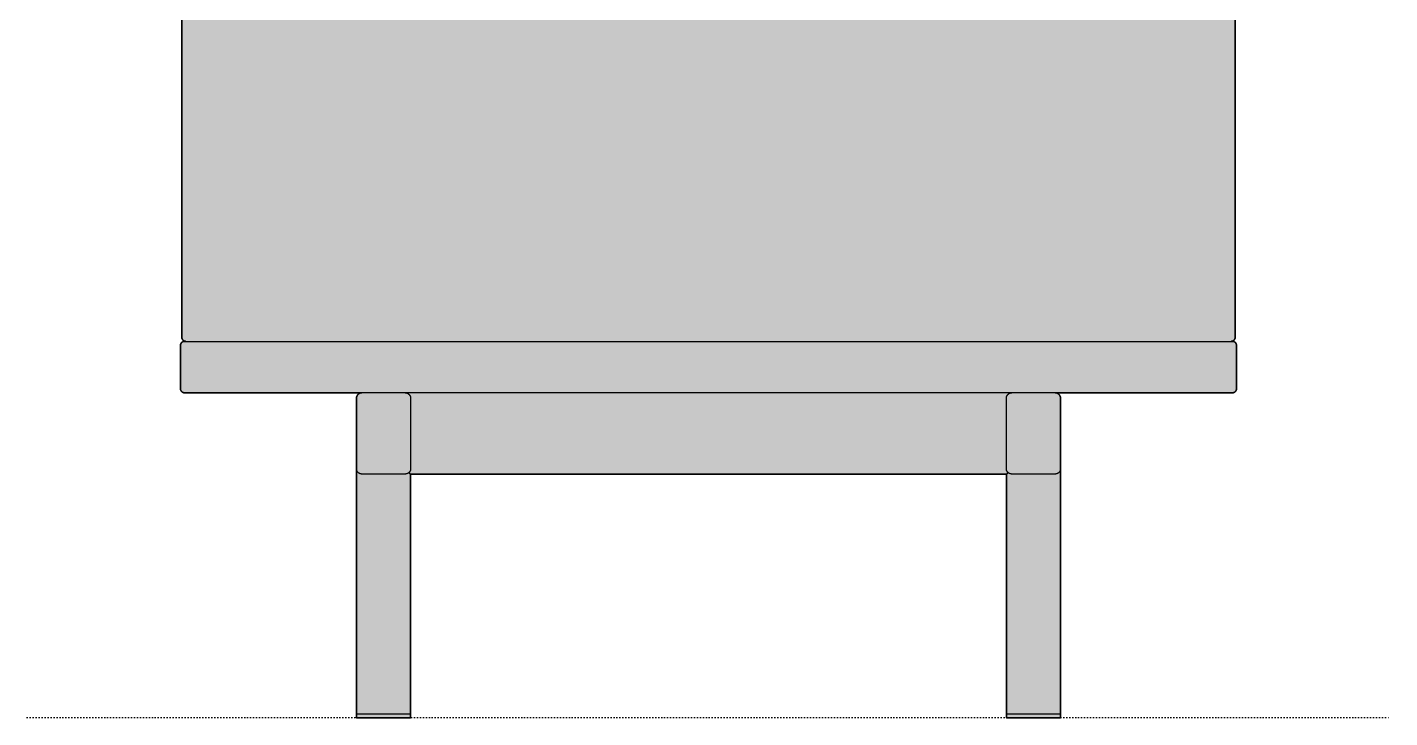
# Model space of a CAD drawing. Header units: millimetres. Extents: x 0 to 2864, y -783 to 510.
# Drawn here: x 2361 to 2864, y 0 to 255 of the extents above; entities that cross this region are included whole.
import ezdxf

# ---------------------------------------------------------------- set-up
doc = ezdxf.new("R2010")
doc.units = ezdxf.units.MM
doc.linetypes.add('Dots', pattern=[1, 0, -1])
doc.layers.add('Blocks', color=7, linetype='Continuous')
doc.layers.add('Blocks$Fill', color=7, linetype='Continuous', true_color=0xffffff)
for name, color, linetype, lineweight, true_color in [('Blocks$Inner', 7, 'Continuous', 25, 0x007f00), ('Blocks$Outline', 7, 'Continuous', 35, 0xff3f3f), ('Groud', 7, 'Dots', 25, 0x243775)]:
    doc.layers.add(name, color=color, linetype=linetype, lineweight=lineweight, true_color=true_color)

# ---------------------------------------------------------------- blocks, each defined once
blk = doc.blocks.new('Colour Floor Cabinet L w. glass door Side')
at = {"layer": 'Blocks$Fill'}
blk.add_hatch(color=256, dxfattribs=at).paths.add_polyline_path([(141.55, 1.45), (141.55, 1.45), (141.55, 1.45), (141.55, 1.45), (141.56, 1.45), (141.56, 1.45), (141.56, 1.45), (141.56, 1.45), (141.56, 1.45), (141.56, 1.45), (141.57, 1.44), (141.57, 1.44), (141.57, 1.44), (141.57, 1.44), (141.57, 1.44), (141.57, 1.44), (141.57, 1.44), (141.58, 1.44), (141.58, 1.44), (141.58, 1.44), (141.58, 1.43), (141.58, 1.43), (141.58, 1.43), (141.58, 1.43), (141.58, 1.43), (141.58, 1.43), (141.59, 1.43), (141.59, 1.42), (141.59, 1.42), (141.59, 1.42), (141.59, 1.42), (141.59, 1.42), (141.59, 1.42), (141.59, 1.42), (141.59, 1.41), (141.59, 1.41), (141.59, 1.41), (141.59, 1.41), (141.59, 1.41), (141.59, 1.41), (141.59, 1.4), (141.59, 1.4), (141.59, 1.4), (141.59, 0), (141.59, 0), (141.59, -0.01), (141.59, -0.01), (141.59, -0.01), (141.59, -0.01), (141.59, -0.01), (141.59, -0.01), (141.59, -0.02), (141.59, -0.02), (141.59, -0.02), (141.59, -0.02), (141.59, -0.02), (141.59, -0.02), (141.59, -0.02), (141.59, -0.03), (141.58, -0.03), (141.58, -0.03), (141.58, -0.03), (141.58, -0.03), (141.58, -0.03), (141.58, -0.03), (141.58, -0.04), (141.58, -0.04), (141.58, -0.04), (141.57, -0.04), (141.57, -0.04), (141.57, -0.04), (141.57, -0.04), (141.57, -0.04), (141.57, -0.04), (141.57, -0.04), (141.56, -0.05), (141.56, -0.05), (141.56, -0.05), (141.56, -0.05), (141.56, -0.05), (141.56, -0.05), (141.55, -0.05), (141.55, -0.05), (141.55, -0.05), (141.55, -0.05), (141.55, -0.05), (141.55, -0.05), (141.54, -0.05), (141.54, -0.05), (121.64, -0.05), (121.64, -0.05), (121.64, -0.05), (121.64, -0.05), (121.63, -0.05), (121.63, -0.05), (121.63, -0.05), (121.63, -0.05), (121.63, -0.05), (121.63, -0.05), (121.62, -0.05), (121.62, -0.05), (121.62, -0.05), (121.62, -0.04), (121.62, -0.04), (121.62, -0.04), (121.62, -0.04), (121.61, -0.04), (121.61, -0.04), (121.61, -0.04), (121.61, -0.04), (121.61, -0.04), (121.61, -0.04), (121.61, -0.03), (121.61, -0.03), (121.6, -0.03), (121.6, -0.03), (121.6, -0.03), (121.6, -0.03), (121.6, -0.03), (121.6, -0.02), (121.6, -0.02), (121.6, -0.02), (121.6, -0.02), (121.6, -0.02), (121.6, -0.02), (121.6, -0.02), (121.6, -0.01), (121.59, -0.01), (121.59, -0.01), (121.59, -0.01), (121.59, -0.01), (121.59, -0.01), (121.59, 0), (121.59, 0), (121.59, 0), (121.59, 1.4), (121.59, 1.4), (121.59, 1.41), (121.59, 1.41), (121.59, 1.41), (121.59, 1.41), (121.59, 1.41), (121.6, 1.41), (121.6, 1.42), (121.6, 1.42), (121.6, 1.42), (121.6, 1.42), (121.6, 1.42), (121.6, 1.42), (121.6, 1.42), (121.6, 1.43), (121.6, 1.43), (121.6, 1.43), (121.6, 1.43), (121.6, 1.43), (121.61, 1.43), (121.61, 1.43), (121.61, 1.44), (121.61, 1.44), (121.61, 1.44), (121.61, 1.44), (121.61, 1.44), (121.61, 1.44), (121.62, 1.44), (121.62, 1.44), (121.62, 1.44), (121.62, 1.44), (121.62, 1.45), (121.62, 1.45), (121.62, 1.45), (121.63, 1.45), (121.63, 1.45), (121.63, 1.45), (121.63, 1.45), (121.63, 1.45), (121.63, 1.45), (121.59, 1.45), (121.59, 91.95), (121.59, 118.02), (121.6, 118.09), (121.6, 118.15), (121.61, 118.22), (121.62, 118.29), (121.63, 118.36), (121.65, 118.42), (121.67, 118.49), (121.69, 118.56), (121.71, 118.62), (121.73, 118.68), (121.76, 118.75), (121.79, 118.81), (121.82, 118.87), (121.85, 118.93), (121.88, 118.99), (121.92, 119.05), (121.96, 119.1), (122, 119.16), (122.04, 119.21), (122.09, 119.26), (122.13, 119.32), (122.18, 119.36), (122.23, 119.41), (122.28, 119.46), (122.33, 119.5), (122.38, 119.54), (122.44, 119.58), (122.5, 119.62), (122.55, 119.66), (122.61, 119.69), (122.67, 119.73), (122.73, 119.76), (122.8, 119.78), (122.86, 119.81), (122.92, 119.83), (122.99, 119.86), (123.05, 119.88), (123.12, 119.89), (123.19, 119.91), (123.25, 119.92), (123.32, 119.93), (123.39, 119.94), (123.46, 119.95), (123.52, 119.95), (123.59, 119.95), (58.04, 119.95), (57.94, 119.96), (57.89, 119.96), (57.84, 119.97), (57.79, 119.98), (57.74, 119.99), (57.69, 120.01), (57.64, 120.02), (57.59, 120.04), (57.54, 120.05), (57.5, 120.07), (57.45, 120.1), (57.4, 120.12), (57.36, 120.14), (57.31, 120.17), (57.27, 120.2), (57.23, 120.22), (57.19, 120.25), (57.15, 120.29), (57.11, 120.32), (57.07, 120.35), (57.03, 120.39), (57, 120.43), (56.96, 120.46), (56.93, 120.5), (56.9, 120.54), (56.87, 120.58), (56.84, 120.63), (56.81, 120.67), (56.79, 120.71), (56.76, 120.76), (56.74, 120.81), (56.72, 120.85), (56.7, 120.9), (56.68, 120.95), (56.66, 121), (56.65, 121.05), (56.64, 121.09), (56.62, 121.14), (56.61, 121.2), (56.61, 121.25), (56.6, 121.3), (56.6, 121.35), (56.59, 121.4), (56.59, 121.45), (56.59, 137.5), (56.6, 137.55), (56.6, 137.6), (56.61, 137.65), (56.61, 137.7), (56.62, 137.76), (56.64, 137.81), (56.65, 137.85), (56.66, 137.9), (56.68, 137.95), (56.7, 138), (56.72, 138.05), (56.74, 138.09), (56.76, 138.14), (56.79, 138.19), (56.81, 138.23), (56.84, 138.27), (56.87, 138.32), (56.9, 138.36), (56.93, 138.4), (56.96, 138.44), (57, 138.47), (57.03, 138.51), (57.07, 138.55), (57.11, 138.58), (57.15, 138.61), (57.19, 138.65), (57.23, 138.68), (57.27, 138.7), (57.31, 138.73), (57.36, 138.76), (57.4, 138.78), (57.45, 138.8), (57.5, 138.83), (57.54, 138.85), (57.59, 138.86), (57.64, 138.88), (57.69, 138.89), (57.74, 138.91), (57.79, 138.92), (57.84, 138.93), (57.89, 138.94), (57.94, 138.94), (57.99, 138.95), (58.04, 138.95), (58.09, 138.95), (58.54, 138.95), (58.44, 138.96), (58.39, 138.96), (58.34, 138.97), (58.29, 138.98), (58.24, 138.99), (58.19, 139.01), (58.14, 139.02), (58.09, 139.04), (58.04, 139.05), (58, 139.07), (57.95, 139.1), (57.9, 139.12), (57.86, 139.14), (57.81, 139.17), (57.77, 139.2), (57.73, 139.22), (57.69, 139.25), (57.65, 139.29), (57.61, 139.32), (57.57, 139.35), (57.53, 139.39), (57.5, 139.43), (57.46, 139.46), (57.43, 139.5), (57.4, 139.54), (57.37, 139.58), (57.34, 139.63), (57.31, 139.67), (57.29, 139.71), (57.26, 139.76), (57.24, 139.81), (57.22, 139.85), (57.2, 139.9), (57.18, 139.95), (57.16, 140), (57.15, 140.05), (57.14, 140.09), (57.12, 140.14), (57.11, 140.2), (57.11, 140.25), (57.1, 140.3), (57.1, 140.35), (57.09, 140.4), (57.09, 140.45), (57.09, 489.5), (57.1, 489.55), (57.1, 489.6), (57.11, 489.65), (57.11, 489.7), (57.12, 489.76), (57.14, 489.81), (57.15, 489.85), (57.16, 489.9), (57.18, 489.95), (57.2, 490), (57.22, 490.05), (57.24, 490.09), (57.26, 490.14), (57.29, 490.19), (57.31, 490.23), (57.34, 490.27), (57.37, 490.32), (57.4, 490.36), (57.43, 490.4), (57.46, 490.44), (57.5, 490.47), (57.53, 490.51), (57.57, 490.55), (57.61, 490.58), (57.65, 490.61), (57.69, 490.65), (57.73, 490.68), (57.77, 490.7), (57.81, 490.73), (57.86, 490.76), (57.9, 490.78), (57.95, 490.8), (58, 490.83), (58.04, 490.85), (58.09, 490.86), (58.14, 490.88), (58.19, 490.89), (58.24, 490.91), (58.29, 490.92), (58.34, 490.93), (58.39, 490.94), (58.44, 490.94), (58.49, 490.95), (58.54, 490.95), (58.04, 490.95), (57.94, 490.96), (57.89, 490.96), (57.84, 490.97), (57.79, 490.98), (57.74, 490.99), (57.69, 491.01), (57.64, 491.02), (57.59, 491.04), (57.54, 491.05), (57.5, 491.07), (57.45, 491.1), (57.4, 491.12), (57.36, 491.14), (57.31, 491.17), (57.27, 491.2), (57.23, 491.22), (57.19, 491.25), (57.15, 491.29), (57.11, 491.32), (57.07, 491.35), (57.03, 491.39), (57, 491.43), (56.96, 491.46), (56.93, 491.5), (56.9, 491.54), (56.87, 491.58), (56.84, 491.63), (56.81, 491.67), (56.79, 491.71), (56.76, 491.76), (56.74, 491.81), (56.72, 491.85), (56.7, 491.9), (56.68, 491.95), (56.66, 492), (56.65, 492.05), (56.64, 492.09), (56.62, 492.14), (56.61, 492.2), (56.61, 492.25), (56.6, 492.3), (56.6, 492.35), (56.59, 492.4), (56.59, 492.45), (56.59, 508.5), (56.6, 508.55), (56.6, 508.6), (56.61, 508.65), (56.61, 508.7), (56.62, 508.76), (56.64, 508.81), (56.65, 508.85), (56.66, 508.9), (56.68, 508.95), (56.7, 509), (56.72, 509.05), (56.74, 509.09), (56.76, 509.14), (56.79, 509.19), (56.81, 509.23), (56.84, 509.27), (56.87, 509.32), (56.9, 509.36), (56.93, 509.4), (56.96, 509.44), (57, 509.47), (57.03, 509.51), (57.07, 509.55), (57.11, 509.58), (57.15, 509.61), (57.19, 509.65), (57.23, 509.68), (57.27, 509.7), (57.31, 509.73), (57.36, 509.76), (57.4, 509.78), (57.45, 509.8), (57.5, 509.83), (57.54, 509.85), (57.59, 509.86), (57.64, 509.88), (57.69, 509.89), (57.74, 509.91), (57.79, 509.92), (57.84, 509.93), (57.89, 509.94), (57.94, 509.94), (57.99, 509.95), (58.04, 509.95), (58.09, 509.95), (445.14, 509.95), (445.2, 509.95), (445.25, 509.94), (445.3, 509.94), (445.35, 509.93), (445.4, 509.92), (445.45, 509.91), (445.5, 509.89), (445.55, 509.88), (445.6, 509.86), (445.64, 509.85), (445.69, 509.83), (445.74, 509.8), (445.78, 509.78), (445.83, 509.76), (445.87, 509.73), (445.92, 509.7), (445.96, 509.68), (446, 509.65), (446.04, 509.61), (446.08, 509.58), (446.12, 509.55), (446.15, 509.51), (446.19, 509.47), (446.22, 509.44), (446.26, 509.4), (446.29, 509.36), (446.32, 509.32), (446.35, 509.27), (446.37, 509.23), (446.4, 509.19), (446.42, 509.14), (446.45, 509.09), (446.47, 509.05), (446.49, 509), (446.51, 508.95), (446.52, 508.9), (446.54, 508.85), (446.55, 508.81), (446.56, 508.76), (446.57, 508.7), (446.58, 508.65), (446.59, 508.6), (446.59, 508.55), (446.59, 508.5), (446.59, 508.45), (446.59, 492.4), (446.59, 492.35), (446.59, 492.3), (446.58, 492.25), (446.57, 492.2), (446.56, 492.14), (446.55, 492.09), (446.54, 492.05), (446.52, 492), (446.51, 491.95), (446.49, 491.9), (446.47, 491.85), (446.45, 491.81), (446.42, 491.76), (446.4, 491.71), (446.37, 491.67), (446.35, 491.63), (446.32, 491.58), (446.29, 491.54), (446.26, 491.5), (446.22, 491.46), (446.19, 491.43), (446.15, 491.39), (446.12, 491.35), (446.08, 491.32), (446.04, 491.29), (446, 491.25), (445.96, 491.22), (445.92, 491.2), (445.87, 491.17), (445.83, 491.14), (445.78, 491.12), (445.74, 491.1), (445.69, 491.07), (445.64, 491.05), (445.6, 491.04), (445.55, 491.02), (445.5, 491.01), (445.45, 490.99), (445.4, 490.98), (445.35, 490.97), (445.3, 490.96), (445.25, 490.96), (445.2, 490.95), (445.14, 490.95), (445.09, 490.95), (444.64, 490.95), (444.75, 490.94), (444.8, 490.94), (444.85, 490.93), (444.9, 490.92), (444.95, 490.91), (445, 490.89), (445.05, 490.88), (445.1, 490.86), (445.14, 490.85), (445.19, 490.83), (445.24, 490.8), (445.28, 490.78), (445.33, 490.76), (445.37, 490.73), (445.42, 490.7), (445.46, 490.68), (445.5, 490.65), (445.54, 490.61), (445.58, 490.58), (445.62, 490.55), (445.65, 490.51), (445.69, 490.47), (445.72, 490.44), (445.76, 490.4), (445.79, 490.36), (445.82, 490.32), (445.85, 490.27), (445.87, 490.23), (445.9, 490.19), (445.92, 490.14), (445.95, 490.09), (445.97, 490.05), (445.99, 490), (446.01, 489.95), (446.02, 489.9), (446.04, 489.85), (446.05, 489.81), (446.06, 489.76), (446.07, 489.7), (446.08, 489.65), (446.09, 489.6), (446.09, 489.55), (446.09, 489.5), (446.09, 489.45), (446.09, 140.4), (446.09, 140.35), (446.09, 140.3), (446.08, 140.25), (446.07, 140.2), (446.06, 140.14), (446.05, 140.09), (446.04, 140.05), (446.02, 140), (446.01, 139.95), (445.99, 139.9), (445.97, 139.85), (445.95, 139.81), (445.92, 139.76), (445.9, 139.71), (445.87, 139.67), (445.85, 139.63), (445.82, 139.58), (445.79, 139.54), (445.76, 139.5), (445.72, 139.46), (445.69, 139.43), (445.65, 139.39), (445.62, 139.35), (445.58, 139.32), (445.54, 139.29), (445.5, 139.25), (445.46, 139.22), (445.42, 139.2), (445.37, 139.17), (445.33, 139.14), (445.28, 139.12), (445.24, 139.1), (445.19, 139.07), (445.14, 139.05), (445.1, 139.04), (445.05, 139.02), (445, 139.01), (444.95, 138.99), (444.9, 138.98), (444.85, 138.97), (444.8, 138.96), (444.75, 138.96), (444.7, 138.95), (444.64, 138.95), (445.14, 138.95), (445.2, 138.95), (445.25, 138.94), (445.3, 138.94), (445.35, 138.93), (445.4, 138.92), (445.45, 138.91), (445.5, 138.89), (445.55, 138.88), (445.6, 138.86), (445.64, 138.85), (445.69, 138.83), (445.74, 138.8), (445.78, 138.78), (445.83, 138.76), (445.87, 138.73), (445.92, 138.7), (445.96, 138.68), (446, 138.65), (446.04, 138.61), (446.08, 138.58), (446.12, 138.55), (446.15, 138.51), (446.19, 138.47), (446.22, 138.44), (446.26, 138.4), (446.29, 138.36), (446.32, 138.32), (446.35, 138.27), (446.37, 138.23), (446.4, 138.19), (446.42, 138.14), (446.45, 138.09), (446.47, 138.05), (446.49, 138), (446.51, 137.95), (446.52, 137.9), (446.54, 137.85), (446.55, 137.81), (446.56, 137.76), (446.57, 137.7), (446.58, 137.65), (446.59, 137.6), (446.59, 137.55), (446.59, 137.5), (446.59, 137.45), (446.59, 121.4), (446.59, 121.35), (446.59, 121.3), (446.58, 121.25), (446.57, 121.2), (446.56, 121.14), (446.55, 121.09), (446.54, 121.05), (446.52, 121), (446.51, 120.95), (446.49, 120.9), (446.47, 120.85), (446.45, 120.81), (446.42, 120.76), (446.4, 120.71), (446.37, 120.67), (446.35, 120.63), (446.32, 120.58), (446.29, 120.54), (446.26, 120.5), (446.22, 120.46), (446.19, 120.43), (446.15, 120.39), (446.12, 120.35), (446.08, 120.32), (446.04, 120.29), (446, 120.25), (445.96, 120.22), (445.92, 120.2), (445.87, 120.17), (445.83, 120.14), (445.78, 120.12), (445.74, 120.1), (445.69, 120.07), (445.64, 120.05), (445.6, 120.04), (445.55, 120.02), (445.5, 120.01), (445.45, 119.99), (445.4, 119.98), (445.35, 119.97), (445.3, 119.96), (445.25, 119.96), (445.2, 119.95), (445.14, 119.95), (445.09, 119.95), (379.59, 119.95), (379.73, 119.95), (379.8, 119.94), (379.87, 119.93), (379.93, 119.92), (380, 119.91), (380.07, 119.89), (380.13, 119.88), (380.2, 119.86), (380.26, 119.83), (380.33, 119.81), (380.39, 119.78), (380.45, 119.76), (380.51, 119.73), (380.57, 119.69), (380.63, 119.66), (380.69, 119.62), (380.75, 119.58), (380.8, 119.54), (380.86, 119.5), (380.91, 119.46), (380.96, 119.41), (381.01, 119.36), (381.05, 119.32), (381.1, 119.26), (381.14, 119.21), (381.19, 119.16), (381.23, 119.1), (381.27, 119.05), (381.3, 118.99), (381.34, 118.93), (381.37, 118.87), (381.4, 118.81), (381.43, 118.75), (381.45, 118.68), (381.48, 118.62), (381.5, 118.56), (381.52, 118.49), (381.54, 118.42), (381.55, 118.36), (381.56, 118.29), (381.57, 118.22), (381.58, 118.15), (381.59, 118.09), (381.59, 118.02), (381.59, 117.95), (381.59, 91.95), (381.59, 1.45), (381.55, 1.45), (381.55, 1.45), (381.55, 1.45), (381.55, 1.45), (381.56, 1.45), (381.56, 1.45), (381.56, 1.45), (381.56, 1.45), (381.56, 1.45), (381.56, 1.45), (381.57, 1.44), (381.57, 1.44), (381.57, 1.44), (381.57, 1.44), (381.57, 1.44), (381.57, 1.44), (381.57, 1.44), (381.58, 1.44), (381.58, 1.44), (381.58, 1.44), (381.58, 1.43), (381.58, 1.43), (381.58, 1.43), (381.58, 1.43), (381.58, 1.43), (381.58, 1.43), (381.59, 1.43), (381.59, 1.42), (381.59, 1.42), (381.59, 1.42), (381.59, 1.42), (381.59, 1.42), (381.59, 1.42), (381.59, 1.42), (381.59, 1.41), (381.59, 1.41), (381.59, 1.41), (381.59, 1.41), (381.59, 1.41), (381.59, 1.41), (381.59, 1.4), (381.59, 1.4), (381.59, 1.4), (381.59, 0), (381.59, 0), (381.59, -0.01), (381.59, -0.01), (381.59, -0.01), (381.59, -0.01), (381.59, -0.01), (381.59, -0.01), (381.59, -0.02), (381.59, -0.02), (381.59, -0.02), (381.59, -0.02), (381.59, -0.02), (381.59, -0.02), (381.59, -0.02), (381.59, -0.03), (381.58, -0.03), (381.58, -0.03), (381.58, -0.03), (381.58, -0.03), (381.58, -0.03), (381.58, -0.03), (381.58, -0.04), (381.58, -0.04), (381.58, -0.04), (381.57, -0.04), (381.57, -0.04), (381.57, -0.04), (381.57, -0.04), (381.57, -0.04), (381.57, -0.04), (381.57, -0.04), (381.56, -0.05), (381.56, -0.05), (381.56, -0.05), (381.56, -0.05), (381.56, -0.05), (381.56, -0.05), (381.55, -0.05), (381.55, -0.05), (381.55, -0.05), (381.55, -0.05), (381.55, -0.05), (381.55, -0.05), (381.54, -0.05), (381.54, -0.05), (361.64, -0.05), (361.64, -0.05), (361.64, -0.05), (361.64, -0.05), (361.63, -0.05), (361.63, -0.05), (361.63, -0.05), (361.63, -0.05), (361.63, -0.05), (361.63, -0.05), (361.62, -0.05), (361.62, -0.05), (361.62, -0.05), (361.62, -0.04), (361.62, -0.04), (361.62, -0.04), (361.62, -0.04), (361.61, -0.04), (361.61, -0.04), (361.61, -0.04), (361.61, -0.04), (361.61, -0.04), (361.61, -0.04), (361.61, -0.03), (361.61, -0.03), (361.6, -0.03), (361.6, -0.03), (361.6, -0.03), (361.6, -0.03), (361.6, -0.03), (361.6, -0.02), (361.6, -0.02), (361.6, -0.02), (361.6, -0.02), (361.6, -0.02), (361.6, -0.02), (361.6, -0.02), (361.6, -0.01), (361.59, -0.01), (361.59, -0.01), (361.59, -0.01), (361.59, -0.01), (361.59, -0.01), (361.59, 0), (361.59, 0), (361.59, 0), (361.59, 1.4), (361.59, 1.4), (361.59, 1.41), (361.59, 1.41), (361.59, 1.41), (361.59, 1.41), (361.59, 1.41), (361.6, 1.41), (361.6, 1.42), (361.6, 1.42), (361.6, 1.42), (361.6, 1.42), (361.6, 1.42), (361.6, 1.42), (361.6, 1.42), (361.6, 1.43), (361.6, 1.43), (361.6, 1.43), (361.6, 1.43), (361.6, 1.43), (361.61, 1.43), (361.61, 1.43), (361.61, 1.44), (361.61, 1.44), (361.61, 1.44), (361.61, 1.44), (361.61, 1.44), (361.61, 1.44), (361.62, 1.44), (361.62, 1.44), (361.62, 1.44), (361.62, 1.44), (361.62, 1.45), (361.62, 1.45), (361.62, 1.45), (361.63, 1.45), (361.63, 1.45), (361.63, 1.45), (361.63, 1.45), (361.63, 1.45), (361.63, 1.45), (361.59, 1.45), (361.59, 89.95), (141.59, 89.95), (141.59, 1.45)], flags=0)
at = {"layer": 'Blocks$Inner'}
blk.add_line((141.59, 89.95), (141.01, 90.54), dxfattribs=at)
for points in [[(58.59, 138.95), (58.54, 138.95), (58.49, 138.95), (58.44, 138.96), (58.39, 138.96), (58.34, 138.97), (58.29, 138.98), (58.24, 138.99), (58.19, 139.01), (58.14, 139.02), (58.09, 139.04), (58.04, 139.05), (58, 139.07), (57.95, 139.1), (57.9, 139.12), (57.86, 139.14), (57.81, 139.17), (57.77, 139.2), (57.73, 139.22), (57.69, 139.25), (57.65, 139.29), (57.61, 139.32), (57.57, 139.35), (57.53, 139.39), (57.5, 139.43), (57.46, 139.46), (57.43, 139.5), (57.4, 139.54), (57.37, 139.58), (57.34, 139.63), (57.31, 139.67), (57.29, 139.71), (57.26, 139.76), (57.24, 139.81), (57.22, 139.85), (57.2, 139.9), (57.18, 139.95), (57.16, 140), (57.15, 140.05), (57.14, 140.09), (57.12, 140.14), (57.11, 140.2), (57.11, 140.25), (57.1, 140.3), (57.1, 140.35), (57.09, 140.4), (57.09, 140.45), (57.09, 489.45)], [(446.09, 489.45), (446.09, 140.45), (446.09, 140.4), (446.09, 140.35), (446.09, 140.3), (446.08, 140.25), (446.07, 140.2), (446.06, 140.14), (446.05, 140.09), (446.04, 140.05), (446.02, 140), (446.01, 139.95), (445.99, 139.9), (445.97, 139.85), (445.95, 139.81), (445.92, 139.76), (445.9, 139.71), (445.87, 139.67), (445.85, 139.63), (445.82, 139.58), (445.79, 139.54), (445.76, 139.5), (445.72, 139.46), (445.69, 139.43), (445.65, 139.39), (445.62, 139.35), (445.58, 139.32), (445.54, 139.29), (445.5, 139.25), (445.46, 139.22), (445.42, 139.2), (445.37, 139.17), (445.33, 139.14), (445.28, 139.12), (445.24, 139.1), (445.19, 139.07), (445.14, 139.05), (445.1, 139.04), (445.05, 139.02), (445, 139.01), (444.95, 138.99), (444.9, 138.98), (444.85, 138.97), (444.8, 138.96), (444.75, 138.96), (444.7, 138.95), (444.64, 138.95), (444.59, 138.95)], [(139.59, 119.95), (139.66, 119.95), (139.73, 119.95), (139.8, 119.94), (139.87, 119.93), (139.93, 119.92), (140, 119.91), (140.07, 119.89), (140.13, 119.88), (140.2, 119.86), (140.26, 119.83), (140.33, 119.81), (140.39, 119.78), (140.45, 119.76), (140.51, 119.73), (140.57, 119.69), (140.63, 119.66), (140.69, 119.62), (140.75, 119.58), (140.8, 119.54), (140.86, 119.5), (140.91, 119.46), (140.96, 119.41), (141.01, 119.36), (141.05, 119.32), (141.1, 119.26), (141.14, 119.21), (141.19, 119.16), (141.23, 119.1), (141.27, 119.05), (141.3, 118.99), (141.34, 118.93), (141.37, 118.87), (141.4, 118.81), (141.43, 118.75), (141.45, 118.68), (141.48, 118.62), (141.5, 118.56), (141.52, 118.49), (141.54, 118.42), (141.55, 118.36), (141.56, 118.29), (141.57, 118.22), (141.58, 118.15), (141.59, 118.09), (141.59, 118.02), (141.59, 117.95), (141.59, 91.95), (141.59, 91.88), (141.59, 91.81), (141.58, 91.75), (141.57, 91.68), (141.56, 91.61), (141.55, 91.54), (141.54, 91.48), (141.52, 91.41), (141.5, 91.34), (141.48, 91.28), (141.45, 91.22), (141.43, 91.15), (141.4, 91.09), (141.37, 91.03), (141.34, 90.97), (141.3, 90.91), (141.27, 90.85), (141.23, 90.8), (141.19, 90.74), (141.14, 90.69), (141.1, 90.64), (141.05, 90.58), (141.01, 90.54), (140.96, 90.49), (140.91, 90.44), (140.86, 90.4), (140.8, 90.36), (140.75, 90.32), (140.69, 90.28), (140.63, 90.24), (140.57, 90.21), (140.51, 90.17), (140.45, 90.14), (140.39, 90.12), (140.33, 90.09), (140.26, 90.07), (140.2, 90.04), (140.13, 90.02), (140.07, 90.01), (140, 89.99), (139.93, 89.98), (139.87, 89.97), (139.8, 89.96), (139.73, 89.95), (139.66, 89.95), (139.59, 89.95), (123.59, 89.95), (123.52, 89.95), (123.46, 89.95), (123.39, 89.96), (123.32, 89.97), (123.25, 89.98), (123.19, 89.99), (123.12, 90.01), (123.05, 90.02), (122.99, 90.04), (122.92, 90.07), (122.86, 90.09), (122.8, 90.12), (122.73, 90.14), (122.67, 90.17), (122.61, 90.21), (122.55, 90.24), (122.5, 90.28), (122.44, 90.32), (122.38, 90.36), (122.33, 90.4), (122.28, 90.44), (122.23, 90.49), (122.18, 90.54), (122.13, 90.58), (122.09, 90.64), (122.04, 90.69), (122, 90.74), (121.96, 90.8), (121.92, 90.85), (121.88, 90.91), (121.85, 90.97), (121.82, 91.03), (121.79, 91.09), (121.76, 91.15), (121.73, 91.22), (121.71, 91.28), (121.69, 91.34), (121.67, 91.41), (121.65, 91.48), (121.63, 91.54), (121.62, 91.61), (121.61, 91.68), (121.6, 91.75), (121.6, 91.81), (121.59, 91.88), (121.59, 91.95), (121.59, 117.95), (121.59, 118.02), (121.6, 118.09), (121.6, 118.15), (121.61, 118.22), (121.62, 118.29), (121.63, 118.36), (121.65, 118.42), (121.67, 118.49), (121.69, 118.56), (121.71, 118.62), (121.73, 118.68), (121.76, 118.75), (121.79, 118.81), (121.82, 118.87), (121.85, 118.93), (121.88, 118.99), (121.92, 119.05), (121.96, 119.1), (122, 119.16), (122.04, 119.21), (122.09, 119.26), (122.13, 119.32), (122.18, 119.36), (122.23, 119.41), (122.28, 119.46), (122.33, 119.5), (122.38, 119.54), (122.44, 119.58), (122.5, 119.62), (122.55, 119.66), (122.61, 119.69), (122.67, 119.73), (122.73, 119.76), (122.8, 119.78), (122.86, 119.81), (122.92, 119.83), (122.99, 119.86), (123.05, 119.88), (123.12, 119.89), (123.19, 119.91), (123.25, 119.92), (123.32, 119.93), (123.39, 119.94), (123.46, 119.95), (123.52, 119.95), (123.59, 119.95)], [(379.59, 119.95), (379.66, 119.95), (379.73, 119.95), (379.8, 119.94), (379.87, 119.93), (379.93, 119.92), (380, 119.91), (380.07, 119.89), (380.13, 119.88), (380.2, 119.86), (380.26, 119.83), (380.33, 119.81), (380.39, 119.78), (380.45, 119.76), (380.51, 119.73), (380.57, 119.69), (380.63, 119.66), (380.69, 119.62), (380.75, 119.58), (380.8, 119.54), (380.86, 119.5), (380.91, 119.46), (380.96, 119.41), (381.01, 119.36), (381.05, 119.32), (381.1, 119.26), (381.14, 119.21), (381.19, 119.16), (381.23, 119.1), (381.27, 119.05), (381.3, 118.99), (381.34, 118.93), (381.37, 118.87), (381.4, 118.81), (381.43, 118.75), (381.45, 118.68), (381.48, 118.62), (381.5, 118.56), (381.52, 118.49), (381.54, 118.42), (381.55, 118.36), (381.56, 118.29), (381.57, 118.22), (381.58, 118.15), (381.59, 118.09), (381.59, 118.02), (381.59, 117.95), (381.59, 91.95), (381.59, 91.88), (381.59, 91.81), (381.58, 91.75), (381.57, 91.68), (381.56, 91.61), (381.55, 91.54), (381.54, 91.48), (381.52, 91.41), (381.5, 91.34), (381.48, 91.28), (381.45, 91.22), (381.43, 91.15), (381.4, 91.09), (381.37, 91.03), (381.34, 90.97), (381.3, 90.91), (381.27, 90.85), (381.23, 90.8), (381.19, 90.74), (381.14, 90.69), (381.1, 90.64), (381.05, 90.58), (381.01, 90.54), (380.96, 90.49), (380.91, 90.44), (380.86, 90.4), (380.8, 90.36), (380.75, 90.32), (380.69, 90.28), (380.63, 90.24), (380.57, 90.21), (380.51, 90.17), (380.45, 90.14), (380.39, 90.12), (380.33, 90.09), (380.26, 90.07), (380.2, 90.04), (380.13, 90.02), (380.07, 90.01), (380, 89.99), (379.93, 89.98), (379.87, 89.97), (379.8, 89.96), (379.73, 89.95), (379.66, 89.95), (379.59, 89.95), (363.59, 89.95), (363.52, 89.95), (363.46, 89.95), (363.39, 89.96), (363.32, 89.97), (363.25, 89.98), (363.19, 89.99), (363.12, 90.01), (363.05, 90.02), (362.99, 90.04), (362.92, 90.07), (362.86, 90.09), (362.8, 90.12), (362.73, 90.14), (362.67, 90.17), (362.61, 90.21), (362.55, 90.24), (362.5, 90.28), (362.44, 90.32), (362.38, 90.36), (362.33, 90.4), (362.28, 90.44), (362.23, 90.49), (362.18, 90.54), (362.13, 90.58), (362.09, 90.64), (362.04, 90.69), (362, 90.74), (361.96, 90.8), (361.92, 90.85), (361.88, 90.91), (361.85, 90.97), (361.82, 91.03), (361.79, 91.09), (361.76, 91.15), (361.73, 91.22), (361.71, 91.28), (361.69, 91.34), (361.67, 91.41), (361.65, 91.48), (361.63, 91.54), (361.62, 91.61), (361.61, 91.68), (361.6, 91.75), (361.6, 91.81), (361.59, 91.88), (361.59, 91.95), (361.59, 117.95), (361.59, 118.02), (361.6, 118.09), (361.6, 118.15), (361.61, 118.22), (361.62, 118.29), (361.63, 118.36), (361.65, 118.42), (361.67, 118.49), (361.69, 118.56), (361.71, 118.62), (361.73, 118.68), (361.76, 118.75), (361.79, 118.81), (361.82, 118.87), (361.85, 118.93), (361.88, 118.99), (361.92, 119.05), (361.96, 119.1), (362, 119.16), (362.04, 119.21), (362.09, 119.26), (362.13, 119.32), (362.18, 119.36), (362.23, 119.41), (362.28, 119.46), (362.33, 119.5), (362.38, 119.54), (362.44, 119.58), (362.5, 119.62), (362.55, 119.66), (362.61, 119.69), (362.67, 119.73), (362.73, 119.76), (362.8, 119.78), (362.86, 119.81), (362.92, 119.83), (362.99, 119.86), (363.05, 119.88), (363.12, 119.89), (363.19, 119.91), (363.25, 119.92), (363.32, 119.93), (363.39, 119.94), (363.46, 119.95), (363.52, 119.95), (363.59, 119.95)], [(121.59, 91.95), (121.59, 1.45), (123.59, 1.45), (139.59, 1.45), (141.54, 1.45)], [(381.54, 1.45), (381.54, 1.45), (381.55, 1.45), (381.55, 1.45), (381.55, 1.45), (381.55, 1.45), (381.55, 1.45), (381.55, 1.45), (381.56, 1.45), (381.56, 1.45), (381.56, 1.45), (381.56, 1.45), (381.56, 1.45), (381.56, 1.45), (381.57, 1.44), (381.57, 1.44), (381.57, 1.44), (381.57, 1.44), (381.57, 1.44), (381.57, 1.44), (381.57, 1.44), (381.58, 1.44), (381.58, 1.44), (381.58, 1.44), (381.58, 1.43), (381.58, 1.43), (381.58, 1.43), (381.58, 1.43), (381.58, 1.43), (381.58, 1.43), (381.59, 1.43), (381.59, 1.42), (381.59, 1.42), (381.59, 1.42), (381.59, 1.42), (381.59, 1.42), (381.59, 1.42), (381.59, 1.42), (381.59, 1.41), (381.59, 1.41), (381.59, 1.41), (381.59, 1.41), (381.59, 1.41), (381.59, 1.41), (381.59, 1.4), (381.59, 1.4), (381.59, 1.4), (381.59, 0), (381.59, 0), (381.59, 0), (381.59, -0.01), (381.59, -0.01), (381.59, -0.01), (381.59, -0.01), (381.59, -0.01), (381.59, -0.01), (381.59, -0.02), (381.59, -0.02), (381.59, -0.02), (381.59, -0.02), (381.59, -0.02), (381.59, -0.02), (381.59, -0.02), (381.59, -0.03), (381.58, -0.03), (381.58, -0.03), (381.58, -0.03), (381.58, -0.03), (381.58, -0.03), (381.58, -0.03), (381.58, -0.04), (381.58, -0.04), (381.58, -0.04), (381.57, -0.04), (381.57, -0.04), (381.57, -0.04), (381.57, -0.04), (381.57, -0.04), (381.57, -0.04), (381.57, -0.04), (381.56, -0.05), (381.56, -0.05), (381.56, -0.05), (381.56, -0.05), (381.56, -0.05), (381.56, -0.05), (381.55, -0.05), (381.55, -0.05), (381.55, -0.05), (381.55, -0.05), (381.55, -0.05), (381.55, -0.05), (381.54, -0.05), (381.54, -0.05), (379.59, -0.05), (363.59, -0.05), (361.64, -0.05), (361.64, -0.05), (361.64, -0.05), (361.64, -0.05), (361.64, -0.05), (361.63, -0.05), (361.63, -0.05), (361.63, -0.05), (361.63, -0.05), (361.63, -0.05), (361.63, -0.05), (361.62, -0.05), (361.62, -0.05), (361.62, -0.05), (361.62, -0.04), (361.62, -0.04), (361.62, -0.04), (361.62, -0.04), (361.61, -0.04), (361.61, -0.04), (361.61, -0.04), (361.61, -0.04), (361.61, -0.04), (361.61, -0.04), (361.61, -0.03), (361.61, -0.03), (361.6, -0.03), (361.6, -0.03), (361.6, -0.03), (361.6, -0.03), (361.6, -0.03), (361.6, -0.02), (361.6, -0.02), (361.6, -0.02), (361.6, -0.02), (361.6, -0.02), (361.6, -0.02), (361.6, -0.02), (361.6, -0.01), (361.59, -0.01), (361.59, -0.01), (361.59, -0.01), (361.59, -0.01), (361.59, -0.01), (361.59, 0), (361.59, 0), (361.59, 0), (361.59, 1.4), (361.59, 1.4), (361.59, 1.4), (361.59, 1.41), (361.59, 1.41), (361.59, 1.41), (361.59, 1.41), (361.59, 1.41), (361.6, 1.41), (361.6, 1.42), (361.6, 1.42), (361.6, 1.42), (361.6, 1.42), (361.6, 1.42), (361.6, 1.42), (361.6, 1.42), (361.6, 1.43), (361.6, 1.43), (361.6, 1.43), (361.6, 1.43), (361.6, 1.43), (361.61, 1.43), (361.61, 1.43), (361.61, 1.44), (361.61, 1.44), (361.61, 1.44), (361.61, 1.44), (361.61, 1.44), (361.61, 1.44), (361.62, 1.44), (361.62, 1.44), (361.62, 1.44), (361.62, 1.44), (361.62, 1.45), (361.62, 1.45), (361.62, 1.45), (361.63, 1.45), (361.63, 1.45), (361.63, 1.45), (361.63, 1.45), (361.63, 1.45), (361.63, 1.45), (361.64, 1.45), (361.64, 1.45), (361.64, 1.45), (361.64, 1.45), (361.64, 1.45), (363.59, 1.45), (379.59, 1.45), (381.54, 1.45), (381.59, 1.45), (381.59, 91.95)], [(121.64, 1.45), (121.64, 1.45), (121.64, 1.45), (121.64, 1.45), (121.64, 1.45), (121.63, 1.45), (121.63, 1.45), (121.63, 1.45), (121.63, 1.45), (121.63, 1.45), (121.63, 1.45), (121.62, 1.45), (121.62, 1.45), (121.62, 1.45), (121.62, 1.44), (121.62, 1.44), (121.62, 1.44), (121.62, 1.44), (121.61, 1.44), (121.61, 1.44), (121.61, 1.44), (121.61, 1.44), (121.61, 1.44), (121.61, 1.44), (121.61, 1.43), (121.61, 1.43), (121.6, 1.43), (121.6, 1.43), (121.6, 1.43), (121.6, 1.43), (121.6, 1.43), (121.6, 1.42), (121.6, 1.42), (121.6, 1.42), (121.6, 1.42), (121.6, 1.42), (121.6, 1.42), (121.6, 1.42), (121.6, 1.41), (121.59, 1.41), (121.59, 1.41), (121.59, 1.41), (121.59, 1.41), (121.59, 1.41), (121.59, 1.4), (121.59, 1.4), (121.59, 1.4), (121.59, 0), (121.59, 0), (121.59, 0), (121.59, -0.01), (121.59, -0.01), (121.59, -0.01), (121.59, -0.01), (121.59, -0.01), (121.6, -0.01), (121.6, -0.02), (121.6, -0.02), (121.6, -0.02), (121.6, -0.02), (121.6, -0.02), (121.6, -0.02), (121.6, -0.02), (121.6, -0.03), (121.6, -0.03), (121.6, -0.03), (121.6, -0.03), (121.6, -0.03), (121.61, -0.03), (121.61, -0.03), (121.61, -0.04), (121.61, -0.04), (121.61, -0.04), (121.61, -0.04), (121.61, -0.04), (121.61, -0.04), (121.62, -0.04), (121.62, -0.04), (121.62, -0.04), (121.62, -0.04), (121.62, -0.05), (121.62, -0.05), (121.62, -0.05), (121.63, -0.05), (121.63, -0.05), (121.63, -0.05), (121.63, -0.05), (121.63, -0.05), (121.63, -0.05), (121.64, -0.05), (121.64, -0.05), (121.64, -0.05), (121.64, -0.05), (121.64, -0.05), (123.59, -0.05), (139.59, -0.05), (141.54, -0.05), (141.54, -0.05), (141.55, -0.05), (141.55, -0.05), (141.55, -0.05), (141.55, -0.05), (141.55, -0.05), (141.55, -0.05), (141.56, -0.05), (141.56, -0.05), (141.56, -0.05), (141.56, -0.05), (141.56, -0.05), (141.56, -0.05), (141.57, -0.04), (141.57, -0.04), (141.57, -0.04), (141.57, -0.04), (141.57, -0.04), (141.57, -0.04), (141.57, -0.04), (141.58, -0.04), (141.58, -0.04), (141.58, -0.04), (141.58, -0.03), (141.58, -0.03), (141.58, -0.03), (141.58, -0.03), (141.58, -0.03), (141.58, -0.03), (141.59, -0.03), (141.59, -0.02), (141.59, -0.02), (141.59, -0.02), (141.59, -0.02), (141.59, -0.02), (141.59, -0.02), (141.59, -0.02), (141.59, -0.01), (141.59, -0.01), (141.59, -0.01), (141.59, -0.01), (141.59, -0.01), (141.59, -0.01), (141.59, 0), (141.59, 0), (141.59, 0), (141.59, 1.4), (141.59, 1.4), (141.59, 1.4), (141.59, 1.41), (141.59, 1.41), (141.59, 1.41), (141.59, 1.41), (141.59, 1.41), (141.59, 1.41), (141.59, 1.42), (141.59, 1.42), (141.59, 1.42), (141.59, 1.42), (141.59, 1.42), (141.59, 1.42), (141.59, 1.42), (141.59, 1.43), (141.58, 1.43), (141.58, 1.43), (141.58, 1.43), (141.58, 1.43), (141.58, 1.43), (141.58, 1.43), (141.58, 1.44), (141.58, 1.44), (141.58, 1.44), (141.57, 1.44), (141.57, 1.44), (141.57, 1.44), (141.57, 1.44), (141.57, 1.44), (141.57, 1.44), (141.57, 1.44), (141.56, 1.45), (141.56, 1.45), (141.56, 1.45), (141.56, 1.45), (141.56, 1.45), (141.56, 1.45), (141.55, 1.45), (141.55, 1.45), (141.55, 1.45), (141.55, 1.45), (141.55, 1.45), (141.55, 1.45), (141.54, 1.45), (141.54, 1.45), (141.59, 1.45), (141.59, 89.95), (361.59, 89.95)], [(362.18, 90.54), (361.59, 89.95), (361.59, 1.45), (361.64, 1.45)]]:
    blk.add_lwpolyline(points, dxfattribs=at)
blk.add_lwpolyline([(58.04, 119.95), (57.99, 119.95), (57.94, 119.96), (57.89, 119.96), (57.84, 119.97), (57.79, 119.98), (57.74, 119.99), (57.69, 120.01), (57.64, 120.02), (57.59, 120.04), (57.54, 120.05), (57.5, 120.07), (57.45, 120.1), (57.4, 120.12), (57.36, 120.14), (57.31, 120.17), (57.27, 120.2), (57.23, 120.22), (57.19, 120.25), (57.15, 120.29), (57.11, 120.32), (57.07, 120.35), (57.03, 120.39), (57, 120.43), (56.96, 120.46), (56.93, 120.5), (56.9, 120.54), (56.87, 120.58), (56.84, 120.63), (56.81, 120.67), (56.79, 120.71), (56.76, 120.76), (56.74, 120.81), (56.72, 120.85), (56.7, 120.9), (56.68, 120.95), (56.66, 121), (56.65, 121.05), (56.64, 121.09), (56.62, 121.14), (56.61, 121.2), (56.61, 121.25), (56.6, 121.3), (56.6, 121.35), (56.59, 121.4), (56.59, 121.45), (56.59, 137.45), (56.59, 137.5), (56.6, 137.55), (56.6, 137.6), (56.61, 137.65), (56.61, 137.7), (56.62, 137.76), (56.64, 137.81), (56.65, 137.85), (56.66, 137.9), (56.68, 137.95), (56.7, 138), (56.72, 138.05), (56.74, 138.09), (56.76, 138.14), (56.79, 138.19), (56.81, 138.23), (56.84, 138.27), (56.87, 138.32), (56.9, 138.36), (56.93, 138.4), (56.96, 138.44), (57, 138.47), (57.03, 138.51), (57.07, 138.55), (57.11, 138.58), (57.15, 138.61), (57.19, 138.65), (57.23, 138.68), (57.27, 138.7), (57.31, 138.73), (57.36, 138.76), (57.4, 138.78), (57.45, 138.8), (57.5, 138.83), (57.54, 138.85), (57.59, 138.86), (57.64, 138.88), (57.69, 138.89), (57.74, 138.91), (57.79, 138.92), (57.84, 138.93), (57.89, 138.94), (57.94, 138.94), (57.99, 138.95), (58.04, 138.95), (58.09, 138.95), (445.09, 138.95), (445.14, 138.95), (445.2, 138.95), (445.25, 138.94), (445.3, 138.94), (445.35, 138.93), (445.4, 138.92), (445.45, 138.91), (445.5, 138.89), (445.55, 138.88), (445.6, 138.86), (445.64, 138.85), (445.69, 138.83), (445.74, 138.8), (445.78, 138.78), (445.83, 138.76), (445.87, 138.73), (445.92, 138.7), (445.96, 138.68), (446, 138.65), (446.04, 138.61), (446.08, 138.58), (446.12, 138.55), (446.15, 138.51), (446.19, 138.47), (446.22, 138.44), (446.26, 138.4), (446.29, 138.36), (446.32, 138.32), (446.35, 138.27), (446.37, 138.23), (446.4, 138.19), (446.42, 138.14), (446.45, 138.09), (446.47, 138.05), (446.49, 138), (446.51, 137.95), (446.52, 137.9), (446.54, 137.85), (446.55, 137.81), (446.56, 137.76), (446.57, 137.7), (446.58, 137.65), (446.59, 137.6), (446.59, 137.55), (446.59, 137.5), (446.59, 137.45), (446.59, 121.45), (446.59, 121.4), (446.59, 121.35), (446.59, 121.3), (446.58, 121.25), (446.57, 121.2), (446.56, 121.14), (446.55, 121.09), (446.54, 121.05), (446.52, 121), (446.51, 120.95), (446.49, 120.9), (446.47, 120.85), (446.45, 120.81), (446.42, 120.76), (446.4, 120.71), (446.37, 120.67), (446.35, 120.63), (446.32, 120.58), (446.29, 120.54), (446.26, 120.5), (446.22, 120.46), (446.19, 120.43), (446.15, 120.39), (446.12, 120.35), (446.08, 120.32), (446.04, 120.29), (446, 120.25), (445.96, 120.22), (445.92, 120.2), (445.87, 120.17), (445.83, 120.14), (445.78, 120.12), (445.74, 120.1), (445.69, 120.07), (445.64, 120.05), (445.6, 120.04), (445.55, 120.02), (445.5, 120.01), (445.45, 119.99), (445.4, 119.98), (445.35, 119.97), (445.3, 119.96), (445.25, 119.96), (445.2, 119.95), (445.14, 119.95), (445.09, 119.95), (58.09, 119.95)], close=True, dxfattribs=at)
at = {"layer": 'Blocks$Outline'}
for points in [[(58.54, 138.95), (58.49, 138.95), (58.44, 138.96), (58.39, 138.96), (58.34, 138.97), (58.29, 138.98), (58.24, 138.99), (58.19, 139.01), (58.14, 139.02), (58.09, 139.04), (58.04, 139.05), (58, 139.07), (57.95, 139.1), (57.9, 139.12), (57.86, 139.14), (57.81, 139.17), (57.77, 139.2), (57.73, 139.22), (57.69, 139.25), (57.65, 139.29), (57.61, 139.32), (57.57, 139.35), (57.53, 139.39), (57.5, 139.43), (57.46, 139.46), (57.43, 139.5), (57.4, 139.54), (57.37, 139.58), (57.34, 139.63), (57.31, 139.67), (57.29, 139.71), (57.26, 139.76), (57.24, 139.81), (57.22, 139.85), (57.2, 139.9), (57.18, 139.95), (57.16, 140), (57.15, 140.05), (57.14, 140.09), (57.12, 140.14), (57.11, 140.2), (57.11, 140.25), (57.1, 140.3), (57.1, 140.35), (57.09, 140.4), (57.09, 140.45), (57.09, 489.45)], [(446.09, 489.45), (446.09, 140.45), (446.09, 140.4), (446.09, 140.35), (446.09, 140.3), (446.08, 140.25), (446.07, 140.2), (446.06, 140.14), (446.05, 140.09), (446.04, 140.05), (446.02, 140), (446.01, 139.95), (445.99, 139.9), (445.97, 139.85), (445.95, 139.81), (445.92, 139.76), (445.9, 139.71), (445.87, 139.67), (445.85, 139.63), (445.82, 139.58), (445.79, 139.54), (445.76, 139.5), (445.72, 139.46), (445.69, 139.43), (445.65, 139.39), (445.62, 139.35), (445.58, 139.32), (445.54, 139.29), (445.5, 139.25), (445.46, 139.22), (445.42, 139.2), (445.37, 139.17), (445.33, 139.14), (445.28, 139.12), (445.24, 139.1), (445.19, 139.07), (445.14, 139.05), (445.1, 139.04), (445.05, 139.02), (445, 139.01), (444.95, 138.99), (444.9, 138.98), (444.85, 138.97), (444.8, 138.96), (444.75, 138.96), (444.7, 138.95), (444.64, 138.95)], [(58.04, 119.95), (57.99, 119.95), (57.94, 119.96), (57.89, 119.96), (57.84, 119.97), (57.79, 119.98), (57.74, 119.99), (57.69, 120.01), (57.64, 120.02), (57.59, 120.04), (57.54, 120.05), (57.5, 120.07), (57.45, 120.1), (57.4, 120.12), (57.36, 120.14), (57.31, 120.17), (57.27, 120.2), (57.23, 120.22), (57.19, 120.25), (57.15, 120.29), (57.11, 120.32), (57.07, 120.35), (57.03, 120.39), (57, 120.43), (56.96, 120.46), (56.93, 120.5), (56.9, 120.54), (56.87, 120.58), (56.84, 120.63), (56.81, 120.67), (56.79, 120.71), (56.76, 120.76), (56.74, 120.81), (56.72, 120.85), (56.7, 120.9), (56.68, 120.95), (56.66, 121), (56.65, 121.05), (56.64, 121.09), (56.62, 121.14), (56.61, 121.2), (56.61, 121.25), (56.6, 121.3), (56.6, 121.35), (56.59, 121.4), (56.59, 121.45), (56.59, 137.45), (56.59, 137.5), (56.6, 137.55), (56.6, 137.6), (56.61, 137.65), (56.61, 137.7), (56.62, 137.76), (56.64, 137.81), (56.65, 137.85), (56.66, 137.9), (56.68, 137.95), (56.7, 138), (56.72, 138.05), (56.74, 138.09), (56.76, 138.14), (56.79, 138.19), (56.81, 138.23), (56.84, 138.27), (56.87, 138.32), (56.9, 138.36), (56.93, 138.4), (56.96, 138.44), (57, 138.47), (57.03, 138.51), (57.07, 138.55), (57.11, 138.58), (57.15, 138.61), (57.19, 138.65), (57.23, 138.68), (57.27, 138.7), (57.31, 138.73), (57.36, 138.76), (57.4, 138.78), (57.45, 138.8), (57.5, 138.83), (57.54, 138.85), (57.59, 138.86), (57.64, 138.88), (57.69, 138.89), (57.74, 138.91), (57.79, 138.92), (57.84, 138.93), (57.89, 138.94), (57.94, 138.94), (57.99, 138.95), (58.04, 138.95), (58.09, 138.95), (58.54, 138.95)], [(444.64, 138.95), (445.09, 138.95), (445.14, 138.95), (445.2, 138.95), (445.25, 138.94), (445.3, 138.94), (445.35, 138.93), (445.4, 138.92), (445.45, 138.91), (445.5, 138.89), (445.55, 138.88), (445.6, 138.86), (445.64, 138.85), (445.69, 138.83), (445.74, 138.8), (445.78, 138.78), (445.83, 138.76), (445.87, 138.73), (445.92, 138.7), (445.96, 138.68), (446, 138.65), (446.04, 138.61), (446.08, 138.58), (446.12, 138.55), (446.15, 138.51), (446.19, 138.47), (446.22, 138.44), (446.26, 138.4), (446.29, 138.36), (446.32, 138.32), (446.35, 138.27), (446.37, 138.23), (446.4, 138.19), (446.42, 138.14), (446.45, 138.09), (446.47, 138.05), (446.49, 138), (446.51, 137.95), (446.52, 137.9), (446.54, 137.85), (446.55, 137.81), (446.56, 137.76), (446.57, 137.7), (446.58, 137.65), (446.59, 137.6), (446.59, 137.55), (446.59, 137.5), (446.59, 137.45), (446.59, 121.45), (446.59, 121.4), (446.59, 121.35), (446.59, 121.3), (446.58, 121.25), (446.57, 121.2), (446.56, 121.14), (446.55, 121.09), (446.54, 121.05), (446.52, 121), (446.51, 120.95), (446.49, 120.9), (446.47, 120.85), (446.45, 120.81), (446.42, 120.76), (446.4, 120.71), (446.37, 120.67), (446.35, 120.63), (446.32, 120.58), (446.29, 120.54), (446.26, 120.5), (446.22, 120.46), (446.19, 120.43), (446.15, 120.39), (446.12, 120.35), (446.08, 120.32), (446.04, 120.29), (446, 120.25), (445.96, 120.22), (445.92, 120.2), (445.87, 120.17), (445.83, 120.14), (445.78, 120.12), (445.74, 120.1), (445.69, 120.07), (445.64, 120.05), (445.6, 120.04), (445.55, 120.02), (445.5, 120.01), (445.45, 119.99), (445.4, 119.98), (445.35, 119.97), (445.3, 119.96), (445.25, 119.96), (445.2, 119.95), (445.14, 119.95), (445.09, 119.95), (379.59, 119.95)], [(123.59, 119.95), (58.09, 119.95), (58.04, 119.95)], [(121.59, 91.95), (121.59, 117.95), (121.59, 118.02), (121.6, 118.09), (121.6, 118.15), (121.61, 118.22), (121.62, 118.29), (121.63, 118.36), (121.65, 118.42), (121.67, 118.49), (121.69, 118.56), (121.71, 118.62), (121.73, 118.68), (121.76, 118.75), (121.79, 118.81), (121.82, 118.87), (121.85, 118.93), (121.88, 118.99), (121.92, 119.05), (121.96, 119.1), (122, 119.16), (122.04, 119.21), (122.09, 119.26), (122.13, 119.32), (122.18, 119.36), (122.23, 119.41), (122.28, 119.46), (122.33, 119.5), (122.38, 119.54), (122.44, 119.58), (122.5, 119.62), (122.55, 119.66), (122.61, 119.69), (122.67, 119.73), (122.73, 119.76), (122.8, 119.78), (122.86, 119.81), (122.92, 119.83), (122.99, 119.86), (123.05, 119.88), (123.12, 119.89), (123.19, 119.91), (123.25, 119.92), (123.32, 119.93), (123.39, 119.94), (123.46, 119.95), (123.52, 119.95), (123.59, 119.95)], [(379.59, 119.95), (379.66, 119.95), (379.73, 119.95), (379.8, 119.94), (379.87, 119.93), (379.93, 119.92), (380, 119.91), (380.07, 119.89), (380.13, 119.88), (380.2, 119.86), (380.26, 119.83), (380.33, 119.81), (380.39, 119.78), (380.45, 119.76), (380.51, 119.73), (380.57, 119.69), (380.63, 119.66), (380.69, 119.62), (380.75, 119.58), (380.8, 119.54), (380.86, 119.5), (380.91, 119.46), (380.96, 119.41), (381.01, 119.36), (381.05, 119.32), (381.1, 119.26), (381.14, 119.21), (381.19, 119.16), (381.23, 119.1), (381.27, 119.05), (381.3, 118.99), (381.34, 118.93), (381.37, 118.87), (381.4, 118.81), (381.43, 118.75), (381.45, 118.68), (381.48, 118.62), (381.5, 118.56), (381.52, 118.49), (381.54, 118.42), (381.55, 118.36), (381.56, 118.29), (381.57, 118.22), (381.58, 118.15), (381.59, 118.09), (381.59, 118.02), (381.59, 117.95), (381.59, 91.95)], [(121.63, 1.45), (121.59, 1.45), (121.59, 91.95)], [(381.59, 91.95), (381.59, 1.45), (381.55, 1.45)], [(361.59, 89.95), (141.59, 89.95), (141.59, 1.45), (141.55, 1.45)], [(361.63, 1.45), (361.59, 1.45), (361.59, 89.95)], [(141.55, 1.45), (141.55, 1.45), (141.55, 1.45), (141.55, 1.45), (141.56, 1.45), (141.56, 1.45), (141.56, 1.45), (141.56, 1.45), (141.56, 1.45), (141.56, 1.45), (141.57, 1.44), (141.57, 1.44), (141.57, 1.44), (141.57, 1.44), (141.57, 1.44), (141.57, 1.44), (141.57, 1.44), (141.58, 1.44), (141.58, 1.44), (141.58, 1.44), (141.58, 1.43), (141.58, 1.43), (141.58, 1.43), (141.58, 1.43), (141.58, 1.43), (141.58, 1.43), (141.59, 1.43), (141.59, 1.42), (141.59, 1.42), (141.59, 1.42), (141.59, 1.42), (141.59, 1.42), (141.59, 1.42), (141.59, 1.42), (141.59, 1.41), (141.59, 1.41), (141.59, 1.41), (141.59, 1.41), (141.59, 1.41), (141.59, 1.41), (141.59, 1.4), (141.59, 1.4), (141.59, 1.4), (141.59, 0), (141.59, 0), (141.59, 0), (141.59, -0.01), (141.59, -0.01), (141.59, -0.01), (141.59, -0.01), (141.59, -0.01), (141.59, -0.01), (141.59, -0.02), (141.59, -0.02), (141.59, -0.02), (141.59, -0.02), (141.59, -0.02), (141.59, -0.02), (141.59, -0.02), (141.59, -0.03), (141.58, -0.03), (141.58, -0.03), (141.58, -0.03), (141.58, -0.03), (141.58, -0.03), (141.58, -0.03), (141.58, -0.04), (141.58, -0.04), (141.58, -0.04), (141.57, -0.04), (141.57, -0.04), (141.57, -0.04), (141.57, -0.04), (141.57, -0.04), (141.57, -0.04), (141.57, -0.04), (141.56, -0.05), (141.56, -0.05), (141.56, -0.05), (141.56, -0.05), (141.56, -0.05), (141.56, -0.05), (141.55, -0.05), (141.55, -0.05), (141.55, -0.05), (141.55, -0.05), (141.55, -0.05), (141.55, -0.05), (141.54, -0.05), (141.54, -0.05), (139.59, -0.05), (123.59, -0.05), (121.64, -0.05), (121.64, -0.05), (121.64, -0.05), (121.64, -0.05), (121.64, -0.05), (121.63, -0.05), (121.63, -0.05), (121.63, -0.05), (121.63, -0.05), (121.63, -0.05), (121.63, -0.05), (121.62, -0.05), (121.62, -0.05), (121.62, -0.05), (121.62, -0.04), (121.62, -0.04), (121.62, -0.04), (121.62, -0.04), (121.61, -0.04), (121.61, -0.04), (121.61, -0.04), (121.61, -0.04), (121.61, -0.04), (121.61, -0.04), (121.61, -0.03), (121.61, -0.03), (121.6, -0.03), (121.6, -0.03), (121.6, -0.03), (121.6, -0.03), (121.6, -0.03), (121.6, -0.02), (121.6, -0.02), (121.6, -0.02), (121.6, -0.02), (121.6, -0.02), (121.6, -0.02), (121.6, -0.02), (121.6, -0.01), (121.59, -0.01), (121.59, -0.01), (121.59, -0.01), (121.59, -0.01), (121.59, -0.01), (121.59, 0), (121.59, 0), (121.59, 0), (121.59, 1.4), (121.59, 1.4), (121.59, 1.4), (121.59, 1.41), (121.59, 1.41), (121.59, 1.41), (121.59, 1.41), (121.59, 1.41), (121.6, 1.41), (121.6, 1.42), (121.6, 1.42), (121.6, 1.42), (121.6, 1.42), (121.6, 1.42), (121.6, 1.42), (121.6, 1.42), (121.6, 1.43), (121.6, 1.43), (121.6, 1.43), (121.6, 1.43), (121.6, 1.43), (121.61, 1.43), (121.61, 1.43), (121.61, 1.44), (121.61, 1.44), (121.61, 1.44), (121.61, 1.44), (121.61, 1.44), (121.61, 1.44), (121.62, 1.44), (121.62, 1.44), (121.62, 1.44), (121.62, 1.44), (121.62, 1.45), (121.62, 1.45), (121.62, 1.45), (121.63, 1.45), (121.63, 1.45), (121.63, 1.45), (121.63, 1.45), (121.63, 1.45), (121.63, 1.45)], [(381.55, 1.45), (381.55, 1.45), (381.55, 1.45), (381.55, 1.45), (381.56, 1.45), (381.56, 1.45), (381.56, 1.45), (381.56, 1.45), (381.56, 1.45), (381.56, 1.45), (381.57, 1.44), (381.57, 1.44), (381.57, 1.44), (381.57, 1.44), (381.57, 1.44), (381.57, 1.44), (381.57, 1.44), (381.58, 1.44), (381.58, 1.44), (381.58, 1.44), (381.58, 1.43), (381.58, 1.43), (381.58, 1.43), (381.58, 1.43), (381.58, 1.43), (381.58, 1.43), (381.59, 1.43), (381.59, 1.42), (381.59, 1.42), (381.59, 1.42), (381.59, 1.42), (381.59, 1.42), (381.59, 1.42), (381.59, 1.42), (381.59, 1.41), (381.59, 1.41), (381.59, 1.41), (381.59, 1.41), (381.59, 1.41), (381.59, 1.41), (381.59, 1.4), (381.59, 1.4), (381.59, 1.4), (381.59, 0), (381.59, 0), (381.59, 0), (381.59, -0.01), (381.59, -0.01), (381.59, -0.01), (381.59, -0.01), (381.59, -0.01), (381.59, -0.01), (381.59, -0.02), (381.59, -0.02), (381.59, -0.02), (381.59, -0.02), (381.59, -0.02), (381.59, -0.02), (381.59, -0.02), (381.59, -0.03), (381.58, -0.03), (381.58, -0.03), (381.58, -0.03), (381.58, -0.03), (381.58, -0.03), (381.58, -0.03), (381.58, -0.04), (381.58, -0.04), (381.58, -0.04), (381.57, -0.04), (381.57, -0.04), (381.57, -0.04), (381.57, -0.04), (381.57, -0.04), (381.57, -0.04), (381.57, -0.04), (381.56, -0.05), (381.56, -0.05), (381.56, -0.05), (381.56, -0.05), (381.56, -0.05), (381.56, -0.05), (381.55, -0.05), (381.55, -0.05), (381.55, -0.05), (381.55, -0.05), (381.55, -0.05), (381.55, -0.05), (381.54, -0.05), (381.54, -0.05), (379.59, -0.05), (363.59, -0.05), (361.64, -0.05), (361.64, -0.05), (361.64, -0.05), (361.64, -0.05), (361.64, -0.05), (361.63, -0.05), (361.63, -0.05), (361.63, -0.05), (361.63, -0.05), (361.63, -0.05), (361.63, -0.05), (361.62, -0.05), (361.62, -0.05), (361.62, -0.05), (361.62, -0.04), (361.62, -0.04), (361.62, -0.04), (361.62, -0.04), (361.61, -0.04), (361.61, -0.04), (361.61, -0.04), (361.61, -0.04), (361.61, -0.04), (361.61, -0.04), (361.61, -0.03), (361.61, -0.03), (361.6, -0.03), (361.6, -0.03), (361.6, -0.03), (361.6, -0.03), (361.6, -0.03), (361.6, -0.02), (361.6, -0.02), (361.6, -0.02), (361.6, -0.02), (361.6, -0.02), (361.6, -0.02), (361.6, -0.02), (361.6, -0.01), (361.59, -0.01), (361.59, -0.01), (361.59, -0.01), (361.59, -0.01), (361.59, -0.01), (361.59, 0), (361.59, 0), (361.59, 0), (361.59, 1.4), (361.59, 1.4), (361.59, 1.4), (361.59, 1.41), (361.59, 1.41), (361.59, 1.41), (361.59, 1.41), (361.59, 1.41), (361.6, 1.41), (361.6, 1.42), (361.6, 1.42), (361.6, 1.42), (361.6, 1.42), (361.6, 1.42), (361.6, 1.42), (361.6, 1.42), (361.6, 1.43), (361.6, 1.43), (361.6, 1.43), (361.6, 1.43), (361.6, 1.43), (361.61, 1.43), (361.61, 1.43), (361.61, 1.44), (361.61, 1.44), (361.61, 1.44), (361.61, 1.44), (361.61, 1.44), (361.61, 1.44), (361.62, 1.44), (361.62, 1.44), (361.62, 1.44), (361.62, 1.44), (361.62, 1.45), (361.62, 1.45), (361.62, 1.45), (361.63, 1.45), (361.63, 1.45), (361.63, 1.45), (361.63, 1.45), (361.63, 1.45), (361.63, 1.45)]]:
    blk.add_lwpolyline(points, dxfattribs=at)

msp = doc.modelspace()

# ---------------------------------------------------------------- linework, layer by layer
at = {"layer": 'Groud'}
msp.add_lwpolyline([(2360.5, 0), (2863.69, 0)], dxfattribs=at)

# ---------------------------------------------------------------- block references
at = {"layer": 'Blocks'}
msp.add_blockref('Colour Floor Cabinet L w. glass door Side', (2360.5, 0), dxfattribs=at)

doc.saveas('drawing.dxf')
